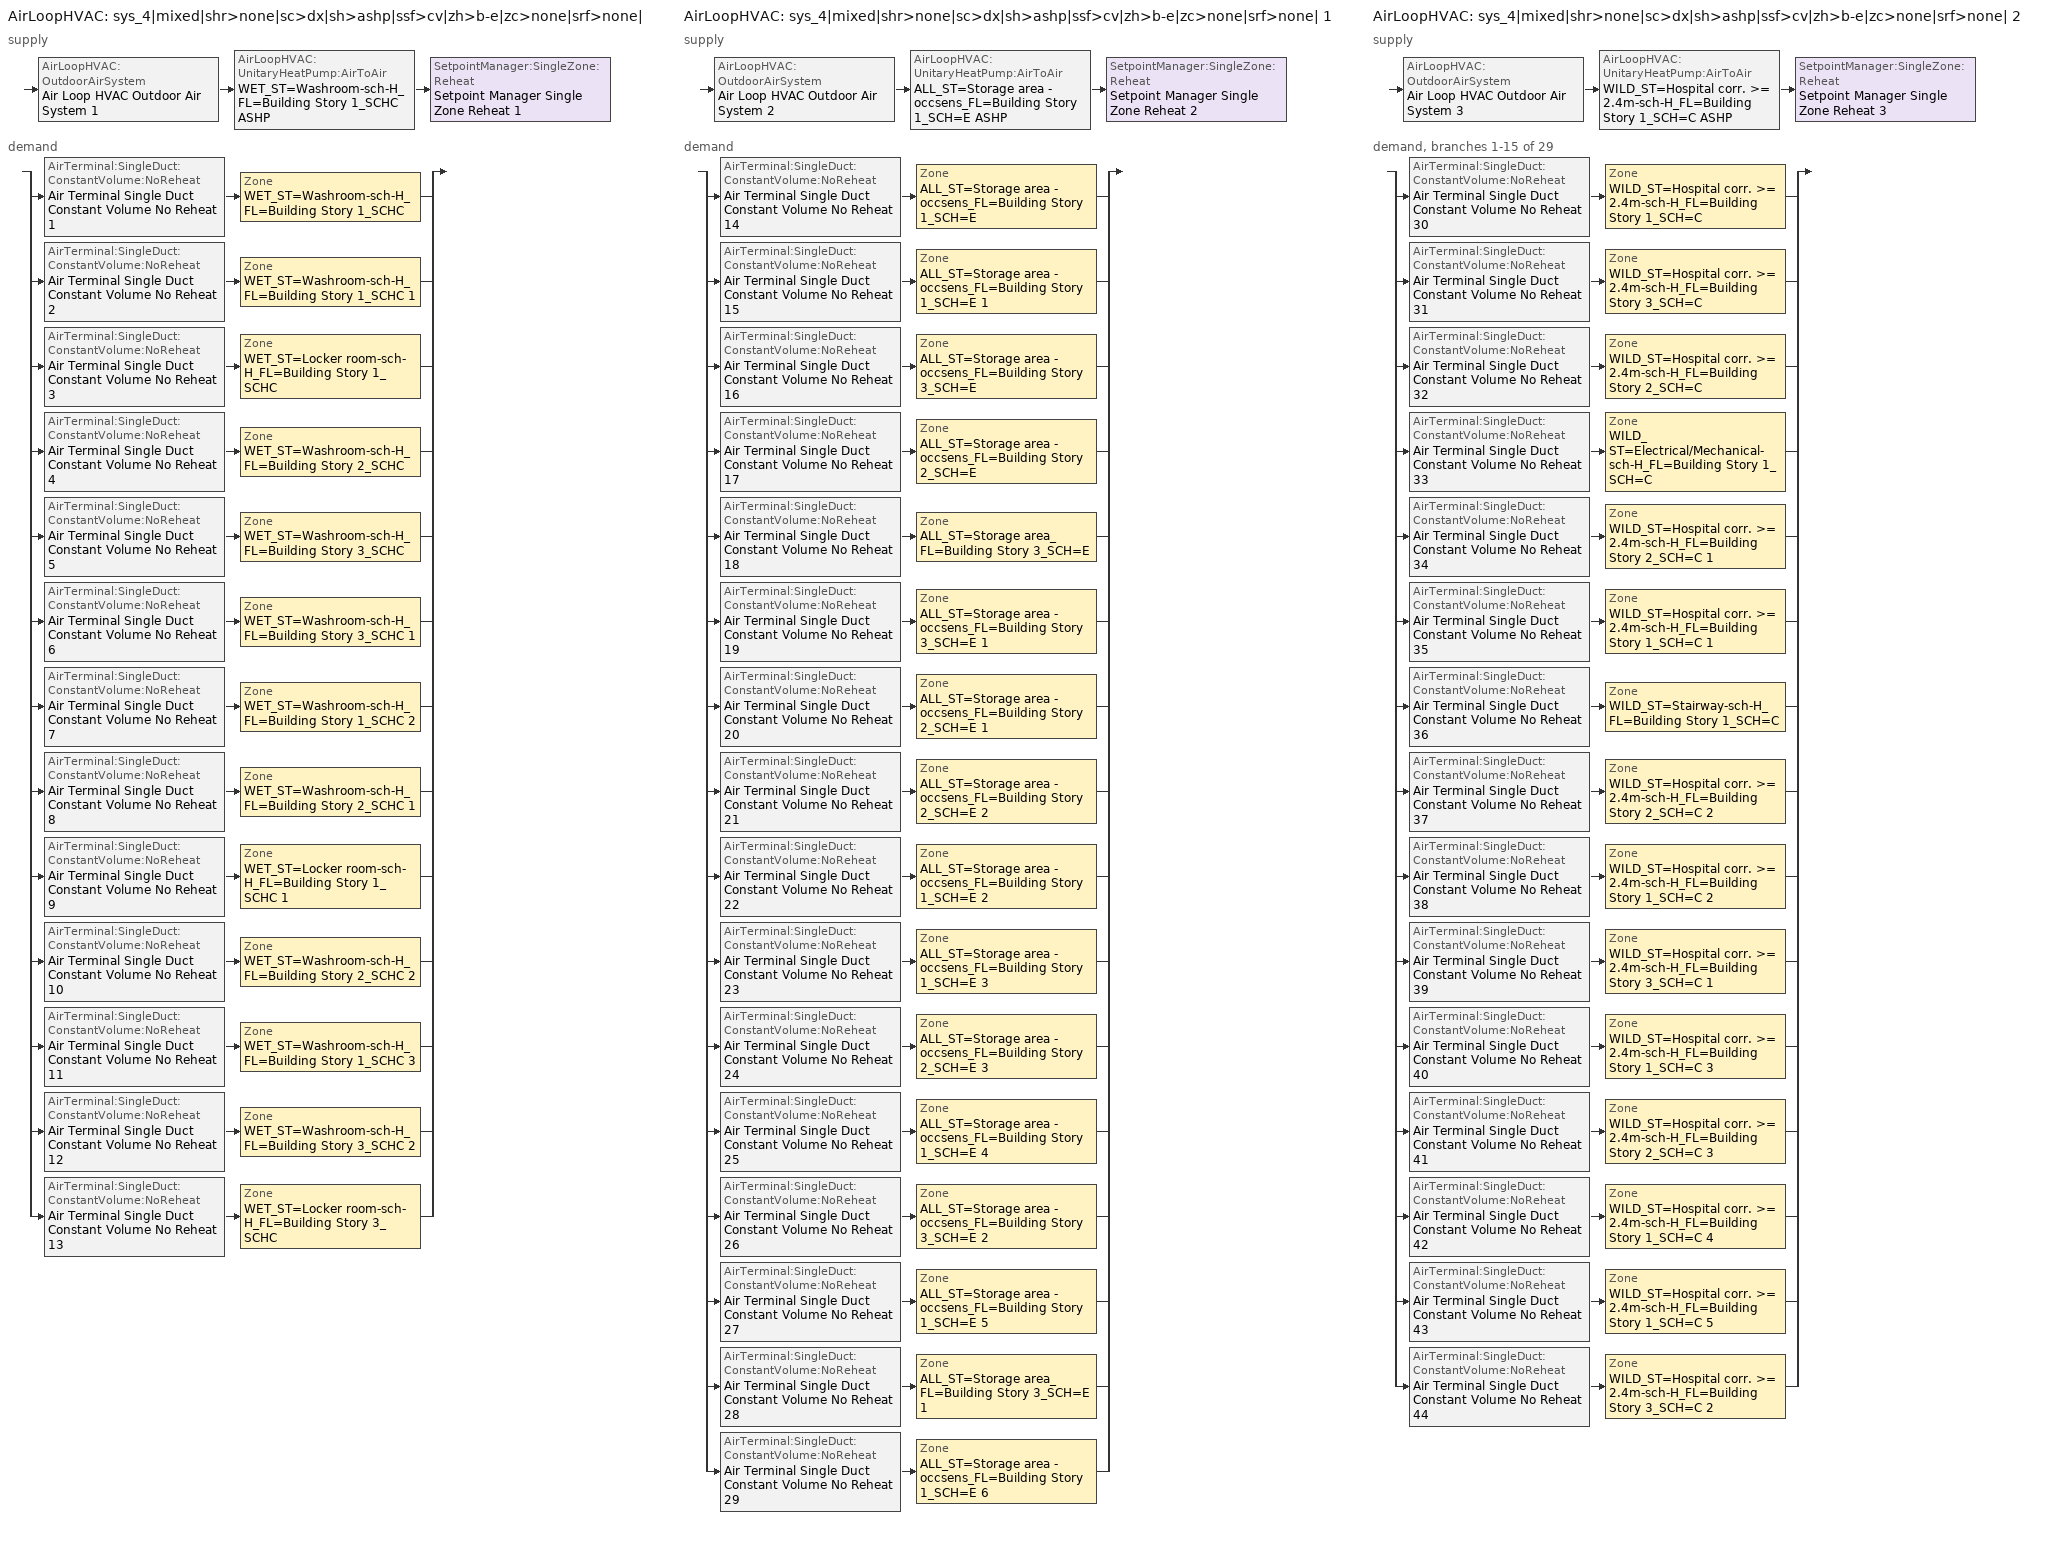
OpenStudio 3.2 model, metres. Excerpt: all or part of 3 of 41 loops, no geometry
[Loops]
AirLoopHVAC 'sys_4|mixed|shr>none|sc>dx|sh>ashp|ssf>cv|zh>b-e|zc>none|srf>none|'
 supply: AirLoopHVAC:OutdoorAirSystem 'Air Loop HVAC Outdoor Air System 1' > AirLoopHVAC:UnitaryHeatPump:AirToAir 'WET_ST=Washroom-sch-H_FL=Building Story 1_SCHC ASHP' > SetpointManager:SingleZone:Reheat 'Setpoint Manager Single Zone Reheat 1'
 demand: split
  | AirTerminal:SingleDuct:ConstantVolume:NoReheat 'Air Terminal Single Duct Constant Volume No Reheat 1' > Zone 'WET_ST=Washroom-sch-H_FL=Building Story 1_SCHC'
  | AirTerminal:SingleDuct:ConstantVolume:NoReheat 'Air Terminal Single Duct Constant Volume No Reheat 2' > Zone 'WET_ST=Washroom-sch-H_FL=Building Story 1_SCHC 1'
  | AirTerminal:SingleDuct:ConstantVolume:NoReheat 'Air Terminal Single Duct Constant Volume No Reheat 3' > Zone 'WET_ST=Locker room-sch-H_FL=Building Story 1_SCHC'
  | AirTerminal:SingleDuct:ConstantVolume:NoReheat 'Air Terminal Single Duct Constant Volume No Reheat 4' > Zone 'WET_ST=Washroom-sch-H_FL=Building Story 2_SCHC'
  | AirTerminal:SingleDuct:ConstantVolume:NoReheat 'Air Terminal Single Duct Constant Volume No Reheat 5' > Zone 'WET_ST=Washroom-sch-H_FL=Building Story 3_SCHC'
  | AirTerminal:SingleDuct:ConstantVolume:NoReheat 'Air Terminal Single Duct Constant Volume No Reheat 6' > Zone 'WET_ST=Washroom-sch-H_FL=Building Story 3_SCHC 1'
  | AirTerminal:SingleDuct:ConstantVolume:NoReheat 'Air Terminal Single Duct Constant Volume No Reheat 7' > Zone 'WET_ST=Washroom-sch-H_FL=Building Story 1_SCHC 2'
  | AirTerminal:SingleDuct:ConstantVolume:NoReheat 'Air Terminal Single Duct Constant Volume No Reheat 8' > Zone 'WET_ST=Washroom-sch-H_FL=Building Story 2_SCHC 1'
  | AirTerminal:SingleDuct:ConstantVolume:NoReheat 'Air Terminal Single Duct Constant Volume No Reheat 9' > Zone 'WET_ST=Locker room-sch-H_FL=Building Story 1_SCHC 1'
  | AirTerminal:SingleDuct:ConstantVolume:NoReheat 'Air Terminal Single Duct Constant Volume No Reheat 10' > Zone 'WET_ST=Washroom-sch-H_FL=Building Story 2_SCHC 2'
  | AirTerminal:SingleDuct:ConstantVolume:NoReheat 'Air Terminal Single Duct Constant Volume No Reheat 11' > Zone 'WET_ST=Washroom-sch-H_FL=Building Story 1_SCHC 3'
  | AirTerminal:SingleDuct:ConstantVolume:NoReheat 'Air Terminal Single Duct Constant Volume No Reheat 12' > Zone 'WET_ST=Washroom-sch-H_FL=Building Story 3_SCHC 2'
  | AirTerminal:SingleDuct:ConstantVolume:NoReheat 'Air Terminal Single Duct Constant Volume No Reheat 13' > Zone 'WET_ST=Locker room-sch-H_FL=Building Story 3_SCHC'
AirLoopHVAC 'sys_4|mixed|shr>none|sc>dx|sh>ashp|ssf>cv|zh>b-e|zc>none|srf>none| 1'
 supply: AirLoopHVAC:OutdoorAirSystem 'Air Loop HVAC Outdoor Air System 2' > AirLoopHVAC:UnitaryHeatPump:AirToAir 'ALL_ST=Storage area - occsens_FL=Building Story 1_SCH=E ASHP' > SetpointManager:SingleZone:Reheat 'Setpoint Manager Single Zone Reheat 2'
 demand: split
  | AirTerminal:SingleDuct:ConstantVolume:NoReheat 'Air Terminal Single Duct Constant Volume No Reheat 14' > Zone 'ALL_ST=Storage area - occsens_FL=Building Story 1_SCH=E'
  | AirTerminal:SingleDuct:ConstantVolume:NoReheat 'Air Terminal Single Duct Constant Volume No Reheat 15' > Zone 'ALL_ST=Storage area - occsens_FL=Building Story 1_SCH=E 1'
  | AirTerminal:SingleDuct:ConstantVolume:NoReheat 'Air Terminal Single Duct Constant Volume No Reheat 16' > Zone 'ALL_ST=Storage area - occsens_FL=Building Story 3_SCH=E'
  | AirTerminal:SingleDuct:ConstantVolume:NoReheat 'Air Terminal Single Duct Constant Volume No Reheat 17' > Zone 'ALL_ST=Storage area - occsens_FL=Building Story 2_SCH=E'
  | AirTerminal:SingleDuct:ConstantVolume:NoReheat 'Air Terminal Single Duct Constant Volume No Reheat 18' > Zone 'ALL_ST=Storage area_FL=Building Story 3_SCH=E'
  | AirTerminal:SingleDuct:ConstantVolume:NoReheat 'Air Terminal Single Duct Constant Volume No Reheat 19' > Zone 'ALL_ST=Storage area - occsens_FL=Building Story 3_SCH=E 1'
  | AirTerminal:SingleDuct:ConstantVolume:NoReheat 'Air Terminal Single Duct Constant Volume No Reheat 20' > Zone 'ALL_ST=Storage area - occsens_FL=Building Story 2_SCH=E 1'
  | AirTerminal:SingleDuct:ConstantVolume:NoReheat 'Air Terminal Single Duct Constant Volume No Reheat 21' > Zone 'ALL_ST=Storage area - occsens_FL=Building Story 2_SCH=E 2'
  | AirTerminal:SingleDuct:ConstantVolume:NoReheat 'Air Terminal Single Duct Constant Volume No Reheat 22' > Zone 'ALL_ST=Storage area - occsens_FL=Building Story 1_SCH=E 2'
  | AirTerminal:SingleDuct:ConstantVolume:NoReheat 'Air Terminal Single Duct Constant Volume No Reheat 23' > Zone 'ALL_ST=Storage area - occsens_FL=Building Story 1_SCH=E 3'
  | AirTerminal:SingleDuct:ConstantVolume:NoReheat 'Air Terminal Single Duct Constant Volume No Reheat 24' > Zone 'ALL_ST=Storage area - occsens_FL=Building Story 2_SCH=E 3'
  | AirTerminal:SingleDuct:ConstantVolume:NoReheat 'Air Terminal Single Duct Constant Volume No Reheat 25' > Zone 'ALL_ST=Storage area - occsens_FL=Building Story 1_SCH=E 4'
  | AirTerminal:SingleDuct:ConstantVolume:NoReheat 'Air Terminal Single Duct Constant Volume No Reheat 26' > Zone 'ALL_ST=Storage area - occsens_FL=Building Story 3_SCH=E 2'
  | AirTerminal:SingleDuct:ConstantVolume:NoReheat 'Air Terminal Single Duct Constant Volume No Reheat 27' > Zone 'ALL_ST=Storage area - occsens_FL=Building Story 1_SCH=E 5'
  | AirTerminal:SingleDuct:ConstantVolume:NoReheat 'Air Terminal Single Duct Constant Volume No Reheat 28' > Zone 'ALL_ST=Storage area_FL=Building Story 3_SCH=E 1'
  | AirTerminal:SingleDuct:ConstantVolume:NoReheat 'Air Terminal Single Duct Constant Volume No Reheat 29' > Zone 'ALL_ST=Storage area - occsens_FL=Building Story 1_SCH=E 6'
AirLoopHVAC 'sys_4|mixed|shr>none|sc>dx|sh>ashp|ssf>cv|zh>b-e|zc>none|srf>none| 2'
 supply: AirLoopHVAC:OutdoorAirSystem 'Air Loop HVAC Outdoor Air System 3' > AirLoopHVAC:UnitaryHeatPump:AirToAir 'WILD_ST=Hospital corr. >= 2.4m-sch-H_FL=Building Story 1_SCH=C ASHP' > SetpointManager:SingleZone:Reheat 'Setpoint Manager Single Zone Reheat 3'
 demand, branches 1-15 of 29: split
  | AirTerminal:SingleDuct:ConstantVolume:NoReheat 'Air Terminal Single Duct Constant Volume No Reheat 30' > Zone 'WILD_ST=Hospital corr. >= 2.4m-sch-H_FL=Building Story 1_SCH=C'
  | AirTerminal:SingleDuct:ConstantVolume:NoReheat 'Air Terminal Single Duct Constant Volume No Reheat 31' > Zone 'WILD_ST=Hospital corr. >= 2.4m-sch-H_FL=Building Story 3_SCH=C'
  | AirTerminal:SingleDuct:ConstantVolume:NoReheat 'Air Terminal Single Duct Constant Volume No Reheat 32' > Zone 'WILD_ST=Hospital corr. >= 2.4m-sch-H_FL=Building Story 2_SCH=C'
  | AirTerminal:SingleDuct:ConstantVolume:NoReheat 'Air Terminal Single Duct Constant Volume No Reheat 33' > Zone 'WILD_ST=Electrical/Mechanical-sch-H_FL=Building Story 1_SCH=C'
  | AirTerminal:SingleDuct:ConstantVolume:NoReheat 'Air Terminal Single Duct Constant Volume No Reheat 34' > Zone 'WILD_ST=Hospital corr. >= 2.4m-sch-H_FL=Building Story 2_SCH=C 1'
  | AirTerminal:SingleDuct:ConstantVolume:NoReheat 'Air Terminal Single Duct Constant Volume No Reheat 35' > Zone 'WILD_ST=Hospital corr. >= 2.4m-sch-H_FL=Building Story 1_SCH=C 1'
  | AirTerminal:SingleDuct:ConstantVolume:NoReheat 'Air Terminal Single Duct Constant Volume No Reheat 36' > Zone 'WILD_ST=Stairway-sch-H_FL=Building Story 1_SCH=C'
  | AirTerminal:SingleDuct:ConstantVolume:NoReheat 'Air Terminal Single Duct Constant Volume No Reheat 37' > Zone 'WILD_ST=Hospital corr. >= 2.4m-sch-H_FL=Building Story 2_SCH=C 2'
  | AirTerminal:SingleDuct:ConstantVolume:NoReheat 'Air Terminal Single Duct Constant Volume No Reheat 38' > Zone 'WILD_ST=Hospital corr. >= 2.4m-sch-H_FL=Building Story 1_SCH=C 2'
  | AirTerminal:SingleDuct:ConstantVolume:NoReheat 'Air Terminal Single Duct Constant Volume No Reheat 39' > Zone 'WILD_ST=Hospital corr. >= 2.4m-sch-H_FL=Building Story 3_SCH=C 1'
  | AirTerminal:SingleDuct:ConstantVolume:NoReheat 'Air Terminal Single Duct Constant Volume No Reheat 40' > Zone 'WILD_ST=Hospital corr. >= 2.4m-sch-H_FL=Building Story 1_SCH=C 3'
  | AirTerminal:SingleDuct:ConstantVolume:NoReheat 'Air Terminal Single Duct Constant Volume No Reheat 41' > Zone 'WILD_ST=Hospital corr. >= 2.4m-sch-H_FL=Building Story 2_SCH=C 3'
  | AirTerminal:SingleDuct:ConstantVolume:NoReheat 'Air Terminal Single Duct Constant Volume No Reheat 42' > Zone 'WILD_ST=Hospital corr. >= 2.4m-sch-H_FL=Building Story 1_SCH=C 4'
  | AirTerminal:SingleDuct:ConstantVolume:NoReheat 'Air Terminal Single Duct Constant Volume No Reheat 43' > Zone 'WILD_ST=Hospital corr. >= 2.4m-sch-H_FL=Building Story 1_SCH=C 5'
  | AirTerminal:SingleDuct:ConstantVolume:NoReheat 'Air Terminal Single Duct Constant Volume No Reheat 44' > Zone 'WILD_ST=Hospital corr. >= 2.4m-sch-H_FL=Building Story 3_SCH=C 2'
[Sizing:Zone] Zone Cooling Design Supply Air Temperature Input Method=TemperatureDifference; Zone Cooling Design Supply Air Temperature {C}=14; Zone Cooling Design Supply Air Temperature Difference {deltaC}=11; Zone Heating Design Supply Air Temperature Input Method=TemperatureDifference; Zone Heating Design Supply Air Temperature {C}=40; Zone Heating Design Supply Air Temperature Difference {deltaC}=21; Zone Cooling Design Supply Air Humidity Ratio {kg-H2O/kg-air}=0.0085; Zone Heating Design Supply Air Humidity Ratio {kg-H2O/kg-air}=0.008; Zone Heating Sizing Factor=1.3; Zone Cooling Sizing Factor=1; Cooling Design Air Flow Method=DesignDay; Heating Design Air Flow Method=DesignDay; Account for Dedicated Outdoor Air System=No; Dedicated Outdoor Air System Control Strategy=NeutralSupplyAir; Dedicated Outdoor Air Low Setpoint Temperature for Design {C}=autosize; Dedicated Outdoor Air High Setpoint Temperature for Design {C}=autosize
WET_ST=Washroom-sch-H_FL=Building Story 1_SCHC; WET_ST=Washroom-sch-H_FL=Building Story 1_SCHC 1; WET_ST=Locker room-sch-H_FL=Building Story 1_SCHC; WET_ST=Washroom-sch-H_FL=Building Story 2_SCHC; WET_ST=Washroom-sch-H_FL=Building Story 3_SCHC; WET_ST=Washroom-sch-H_FL=Building Story 3_SCHC 1; WET_ST=Washroom-sch-H_FL=Building Story 1_SCHC 2; WET_ST=Washroom-sch-H_FL=Building Story 2_SCHC 1; WET_ST=Locker room-sch-H_FL=Building Story 1_SCHC 1; WET_ST=Washroom-sch-H_FL=Building Story 2_SCHC 2; WET_ST=Washroom-sch-H_FL=Building Story 1_SCHC 3; WET_ST=Washroom-sch-H_FL=Building Story 3_SCHC 2; WET_ST=Locker room-sch-H_FL=Building Story 3_SCHC; ALL_ST=Storage area - occsens_FL=Building Story 1_SCH=E; ALL_ST=Storage area - occsens_FL=Building Story 1_SCH=E 1; ALL_ST=Storage area - occsens_FL=Building Story 3_SCH=E; ALL_ST=Storage area - occsens_FL=Building Story 2_SCH=E; ALL_ST=Storage area_FL=Building Story 3_SCH=E; ALL_ST=Storage area - occsens_FL=Building Story 3_SCH=E 1; ALL_ST=Storage area - occsens_FL=Building Story 2_SCH=E 1; ALL_ST=Storage area - occsens_FL=Building Story 2_SCH=E 2; ALL_ST=Storage area - occsens_FL=Building Story 1_SCH=E 2; ALL_ST=Storage area - occsens_FL=Building Story 1_SCH=E 3; ALL_ST=Storage area - occsens_FL=Building Story 2_SCH=E 3; ALL_ST=Storage area - occsens_FL=Building Story 1_SCH=E 4; ALL_ST=Storage area - occsens_FL=Building Story 3_SCH=E 2; ALL_ST=Storage area - occsens_FL=Building Story 1_SCH=E 5; ALL_ST=Storage area_FL=Building Story 3_SCH=E 1; ALL_ST=Storage area - occsens_FL=Building Story 1_SCH=E 6; WILD_ST=Hospital corr. >= 2.4m-sch-H_FL=Building Story 1_SCH=C; WILD_ST=Hospital corr. >= 2.4m-sch-H_FL=Building Story 3_SCH=C; WILD_ST=Hospital corr. >= 2.4m-sch-H_FL=Building Story 2_SCH=C; WILD_ST=Electrical/Mechanical-sch-H_FL=Building Story 1_SCH=C; WILD_ST=Hospital corr. >= 2.4m-sch-H_FL=Building Story 2_SCH=C 1; WILD_ST=Hospital corr. >= 2.4m-sch-H_FL=Building Story 1_SCH=C 1; WILD_ST=Stairway-sch-H_FL=Building Story 1_SCH=C; WILD_ST=Hospital corr. >= 2.4m-sch-H_FL=Building Story 2_SCH=C 2; WILD_ST=Hospital corr. >= 2.4m-sch-H_FL=Building Story 1_SCH=C 2; WILD_ST=Hospital corr. >= 2.4m-sch-H_FL=Building Story 3_SCH=C 1; WILD_ST=Hospital corr. >= 2.4m-sch-H_FL=Building Story 1_SCH=C 3; WILD_ST=Hospital corr. >= 2.4m-sch-H_FL=Building Story 2_SCH=C 3; WILD_ST=Hospital corr. >= 2.4m-sch-H_FL=Building Story 1_SCH=C 4; WILD_ST=Hospital corr. >= 2.4m-sch-H_FL=Building Story 1_SCH=C 5; WILD_ST=Hospital corr. >= 2.4m-sch-H_FL=Building Story 3_SCH=C 2
[Zone equipment]
WET_ST=Washroom-sch-H_FL=Building Story 1_SCHC: Zone HVAC Baseboard Convective Electric 1, Air Terminal Single Duct Constant Volume No Reheat 1
WET_ST=Washroom-sch-H_FL=Building Story 1_SCHC 1: Zone HVAC Baseboard Convective Electric 2, Air Terminal Single Duct Constant Volume No Reheat 2
WET_ST=Locker room-sch-H_FL=Building Story 1_SCHC: Zone HVAC Baseboard Convective Electric 3, Air Terminal Single Duct Constant Volume No Reheat 3
WET_ST=Washroom-sch-H_FL=Building Story 2_SCHC: Zone HVAC Baseboard Convective Electric 4, Air Terminal Single Duct Constant Volume No Reheat 4
WET_ST=Washroom-sch-H_FL=Building Story 3_SCHC: Zone HVAC Baseboard Convective Electric 5, Air Terminal Single Duct Constant Volume No Reheat 5
WET_ST=Washroom-sch-H_FL=Building Story 3_SCHC 1: Zone HVAC Baseboard Convective Electric 6, Air Terminal Single Duct Constant Volume No Reheat 6
WET_ST=Washroom-sch-H_FL=Building Story 1_SCHC 2: Zone HVAC Baseboard Convective Electric 7, Air Terminal Single Duct Constant Volume No Reheat 7
WET_ST=Washroom-sch-H_FL=Building Story 2_SCHC 1: Zone HVAC Baseboard Convective Electric 8, Air Terminal Single Duct Constant Volume No Reheat 8
WET_ST=Locker room-sch-H_FL=Building Story 1_SCHC 1: Zone HVAC Baseboard Convective Electric 9, Air Terminal Single Duct Constant Volume No Reheat 9
WET_ST=Washroom-sch-H_FL=Building Story 2_SCHC 2: Zone HVAC Baseboard Convective Electric 10, Air Terminal Single Duct Constant Volume No Reheat 10
WET_ST=Washroom-sch-H_FL=Building Story 1_SCHC 3: Zone HVAC Baseboard Convective Electric 11, Air Terminal Single Duct Constant Volume No Reheat 11
WET_ST=Washroom-sch-H_FL=Building Story 3_SCHC 2: Zone HVAC Baseboard Convective Electric 12, Air Terminal Single Duct Constant Volume No Reheat 12
WET_ST=Locker room-sch-H_FL=Building Story 3_SCHC: Zone HVAC Baseboard Convective Electric 13, Air Terminal Single Duct Constant Volume No Reheat 13
ALL_ST=Storage area - occsens_FL=Building Story 1_SCH=E: Zone HVAC Baseboard Convective Electric 14, Air Terminal Single Duct Constant Volume No Reheat 14
ALL_ST=Storage area - occsens_FL=Building Story 1_SCH=E 1: Zone HVAC Baseboard Convective Electric 15, Air Terminal Single Duct Constant Volume No Reheat 15
ALL_ST=Storage area - occsens_FL=Building Story 3_SCH=E: Zone HVAC Baseboard Convective Electric 16, Air Terminal Single Duct Constant Volume No Reheat 16
ALL_ST=Storage area - occsens_FL=Building Story 2_SCH=E: Zone HVAC Baseboard Convective Electric 17, Air Terminal Single Duct Constant Volume No Reheat 17
ALL_ST=Storage area_FL=Building Story 3_SCH=E: Zone HVAC Baseboard Convective Electric 18, Air Terminal Single Duct Constant Volume No Reheat 18
ALL_ST=Storage area - occsens_FL=Building Story 3_SCH=E 1: Zone HVAC Baseboard Convective Electric 19, Air Terminal Single Duct Constant Volume No Reheat 19
ALL_ST=Storage area - occsens_FL=Building Story 2_SCH=E 1: Zone HVAC Baseboard Convective Electric 20, Air Terminal Single Duct Constant Volume No Reheat 20
ALL_ST=Storage area - occsens_FL=Building Story 2_SCH=E 2: Zone HVAC Baseboard Convective Electric 21, Air Terminal Single Duct Constant Volume No Reheat 21
ALL_ST=Storage area - occsens_FL=Building Story 1_SCH=E 2: Zone HVAC Baseboard Convective Electric 22, Air Terminal Single Duct Constant Volume No Reheat 22
ALL_ST=Storage area - occsens_FL=Building Story 1_SCH=E 3: Zone HVAC Baseboard Convective Electric 23, Air Terminal Single Duct Constant Volume No Reheat 23
ALL_ST=Storage area - occsens_FL=Building Story 2_SCH=E 3: Zone HVAC Baseboard Convective Electric 24, Air Terminal Single Duct Constant Volume No Reheat 24
ALL_ST=Storage area - occsens_FL=Building Story 1_SCH=E 4: Zone HVAC Baseboard Convective Electric 25, Air Terminal Single Duct Constant Volume No Reheat 25
ALL_ST=Storage area - occsens_FL=Building Story 3_SCH=E 2: Zone HVAC Baseboard Convective Electric 26, Air Terminal Single Duct Constant Volume No Reheat 26
ALL_ST=Storage area - occsens_FL=Building Story 1_SCH=E 5: Zone HVAC Baseboard Convective Electric 27, Air Terminal Single Duct Constant Volume No Reheat 27
ALL_ST=Storage area_FL=Building Story 3_SCH=E 1: Zone HVAC Baseboard Convective Electric 28, Air Terminal Single Duct Constant Volume No Reheat 28
ALL_ST=Storage area - occsens_FL=Building Story 1_SCH=E 6: Zone HVAC Baseboard Convective Electric 29, Air Terminal Single Duct Constant Volume No Reheat 29
WILD_ST=Hospital corr. >= 2.4m-sch-H_FL=Building Story 1_SCH=C: Zone HVAC Baseboard Convective Electric 30, Air Terminal Single Duct Constant Volume No Reheat 30
WILD_ST=Hospital corr. >= 2.4m-sch-H_FL=Building Story 3_SCH=C: Zone HVAC Baseboard Convective Electric 31, Air Terminal Single Duct Constant Volume No Reheat 31
WILD_ST=Hospital corr. >= 2.4m-sch-H_FL=Building Story 2_SCH=C: Zone HVAC Baseboard Convective Electric 32, Air Terminal Single Duct Constant Volume No Reheat 32
WILD_ST=Electrical/Mechanical-sch-H_FL=Building Story 1_SCH=C: Zone HVAC Baseboard Convective Electric 33, Air Terminal Single Duct Constant Volume No Reheat 33
WILD_ST=Hospital corr. >= 2.4m-sch-H_FL=Building Story 2_SCH=C 1: Zone HVAC Baseboard Convective Electric 34, Air Terminal Single Duct Constant Volume No Reheat 34
WILD_ST=Hospital corr. >= 2.4m-sch-H_FL=Building Story 1_SCH=C 1: Zone HVAC Baseboard Convective Electric 35, Air Terminal Single Duct Constant Volume No Reheat 35
WILD_ST=Stairway-sch-H_FL=Building Story 1_SCH=C: Zone HVAC Baseboard Convective Electric 36, Air Terminal Single Duct Constant Volume No Reheat 36
WILD_ST=Hospital corr. >= 2.4m-sch-H_FL=Building Story 2_SCH=C 2: Zone HVAC Baseboard Convective Electric 37, Air Terminal Single Duct Constant Volume No Reheat 37
WILD_ST=Hospital corr. >= 2.4m-sch-H_FL=Building Story 1_SCH=C 2: Zone HVAC Baseboard Convective Electric 38, Air Terminal Single Duct Constant Volume No Reheat 38
WILD_ST=Hospital corr. >= 2.4m-sch-H_FL=Building Story 3_SCH=C 1: Zone HVAC Baseboard Convective Electric 39, Air Terminal Single Duct Constant Volume No Reheat 39
WILD_ST=Hospital corr. >= 2.4m-sch-H_FL=Building Story 1_SCH=C 3: Zone HVAC Baseboard Convective Electric 40, Air Terminal Single Duct Constant Volume No Reheat 40
WILD_ST=Hospital corr. >= 2.4m-sch-H_FL=Building Story 2_SCH=C 3: Zone HVAC Baseboard Convective Electric 41, Air Terminal Single Duct Constant Volume No Reheat 41
WILD_ST=Hospital corr. >= 2.4m-sch-H_FL=Building Story 1_SCH=C 4: Zone HVAC Baseboard Convective Electric 42, Air Terminal Single Duct Constant Volume No Reheat 42
WILD_ST=Hospital corr. >= 2.4m-sch-H_FL=Building Story 1_SCH=C 5: Zone HVAC Baseboard Convective Electric 43, Air Terminal Single Duct Constant Volume No Reheat 43
WILD_ST=Hospital corr. >= 2.4m-sch-H_FL=Building Story 3_SCH=C 2: Zone HVAC Baseboard Convective Electric 44, Air Terminal Single Duct Constant Volume No Reheat 44
[AirLoopHVAC] Design Supply Air Flow Rate {m3/s}=autosize; Design Return Air Flow Fraction of Supply Air Flow=1
Name | Availability Schedule
sys_4|mixed|shr>none|sc>dx|sh>ashp|ssf>cv|zh>b-e|zc>none|srf>none| | sys_4|mixed|shr>none|sc>dx|sh>ashp|ssf>cv|zh>b-e|zc>none|srf>none| Occ Sch
sys_4|mixed|shr>none|sc>dx|sh>ashp|ssf>cv|zh>b-e|zc>none|srf>none| 1 | sys_4|mixed|shr>none|sc>dx|sh>ashp|ssf>cv|zh>b-e|zc>none|srf>none| 1 Occ Sch
sys_4|mixed|shr>none|sc>dx|sh>ashp|ssf>cv|zh>b-e|zc>none|srf>none| 2 | sys_4|mixed|shr>none|sc>dx|sh>ashp|ssf>cv|zh>b-e|zc>none|srf>none| 2 Occ Sch
[Sizing:System] Type of Load to Size On=Sensible; Design Outdoor Air Flow Rate {m3/s}=Autosize; Central Heating Maximum System Air Flow Ratio=1; Preheat Design Temperature {C}=7; Preheat Design Humidity Ratio {kg-H2O/kg-Air}=0.008; Precool Design Temperature {C}=13; Precool Design Humidity Ratio {kg-H2O/kg-Air}=0.008; Central Cooling Design Supply Air Temperature {C}=13; Central Heating Design Supply Air Temperature {C}=43; Sizing Option=NonCoincident; 100% Outdoor Air in Cooling=No; 100% Outdoor Air in Heating=No; Central Cooling Design Supply Air Humidity Ratio {kg-H2O/kg-Air}=0.0085; Central Heating Design Supply Air Humidity Ratio {kg-H2O/kg-Air}=0.008; Cooling Design Air Flow Method=DesignDay; Cooling Design Air Flow Rate {m3/s}=0; Heating Design Air Flow Method=DesignDay; Heating Design Air Flow Rate {m3/s}=0; System Outdoor Air Method=ZoneSum; Zone Maximum Outdoor Air Fraction=1; Cooling Supply Air Flow Rate Per Floor Area {m3/s-m2}=0.00996765; Cooling Fraction of Autosized Cooling Supply Air Flow Rate=1; Cooling Supply Air Flow Rate Per Unit Cooling Capacity {m3/s-W}=3.94755e-05; Heating Supply Air Flow Rate Per Floor Area {m3/s-m2}=0.00996765; Heating Fraction of Autosized Heating Supply Air Flow Rate=1; Heating Fraction of Autosized Cooling Supply Air Flow Rate=1; Heating Supply Air Flow Rate Per Unit Heating Capacity {m3/s-W}=3.15882e-05; Cooling Design Capacity Method=CoolingDesignCapacity; Cooling Design Capacity {W}=autosize; Cooling Design Capacity Per Floor Area {W/m2}=234.7; Fraction of Autosized Cooling Design Capacity=1; Heating Design Capacity Method=HeatingDesignCapacity; Heating Design Capacity {W}=autosize; Heating Design Capacity Per Floor Area {W/m2}=157; Fraction of Autosized Heating Design Capacity=1; Central Cooling Capacity Control Method=OnOff
sys_4|mixed|shr>none|sc>dx|sh>ashp|ssf>cv|zh>b-e|zc>none|srf>none|; sys_4|mixed|shr>none|sc>dx|sh>ashp|ssf>cv|zh>b-e|zc>none|srf>none| 1; sys_4|mixed|shr>none|sc>dx|sh>ashp|ssf>cv|zh>b-e|zc>none|srf>none| 2
[Fan:OnOff] Availability Schedule=Always On Discrete; Fan Total Efficiency=0.39975; Maximum Flow Rate {m3/s}=autosize; Motor Efficiency=0.615; Motor In Airstream Fraction=1
Name | Pressure Rise {Pa} | Fan Power Ratio Function of Speed Ratio Curve | Fan Efficiency Ratio Function of Speed Ratio Curve
Fan On Off 1 | 622.722 | Fan On Off Power Curve | Fan On Off Efficiency Curve
Fan On Off 2 | 622.722 | Fan On Off Power Curve 1 | Fan On Off Efficiency Curve 1
Fan On Off 3 | 1110.94 | Fan On Off Power Curve 2 | Fan On Off Efficiency Curve 2
[Coil:Cooling:DX:SingleSpeed] Availability Schedule=Always On Discrete; Rated Total Cooling Capacity {W}=autosize; Rated Sensible Heat Ratio=autosize; Rated Air Flow Rate {m3/s}=autosize; Rated Evaporator Fan Power Per Volume Flow Rate {W/(m3/s)}=773.3; Total Cooling Capacity Function of Temperature Curve=DXCOOL-NECB2011-REF-CAPFT; Total Cooling Capacity Function of Flow Fraction Curve=DXCOOL-NECB2011-REF-CAPFFLOW; Energy Input Ratio Function of Temperature Curve=DXCOOL-NECB2011-REF-COOLEIRFT; Energy Input Ratio Function of Flow Fraction Curve=DXCOOL-NECB2011-REF-COOLEIRFFLOW; Part Load Fraction Correlation Curve=DXCOOL-NECB2011-REF-COOLPLFFPLR; Minimum Outdoor Dry-Bulb Temperature for Compressor Operation {C}=-25; Condenser Type=AirCooled; Evaporative Condenser Effectiveness=0; Evaporative Condenser Air Flow Rate {m3/s}=Autosize; Evaporative Condenser Pump Rated Power Consumption {W}=Autosize; Crankcase Heater Capacity {W}=0; Maximum Outdoor Dry-Bulb Temperature for Crankcase Heater Operation {C}=0; Basin Heater Capacity {W/K}=0; Basin Heater Setpoint Temperature {C}=10
Name | Rated COP {W/W}
CoilCoolingDXSingleSpeed_dx 50kBtu/hr 10.0EER | 3.46588
CoilCoolingDXSingleSpeed_dx 1 146kBtu/hr 8.72EER; CoilCoolingDXSingleSpeed_dx 2 208kBtu/hr 8.72EER | 3.0397
[Coil:Heating:DX:SingleSpeed] Availability Schedule=Always On Discrete; Rated Air Flow Rate {m3/s}=Autosize; Rated Supply Fan Power Per Volume Flow Rate {W/(m3/s)}=773.3; Total Heating Capacity Function of Temperature Curve=DXHEAT-NECB2011-REF-CAPFT; Total Heating Capacity Function of Flow Fraction Curve=DXHEAT-NECB2011-REF-CAPFFLOW; Energy Input Ratio Function of Temperature Curve=DXHEAT-NECB2011-REF-EIRFT; Energy Input Ratio Function of Flow Fraction Curve=DXHEAT-NECB2011-REF-EIRFFLOW; Part Load Fraction Correlation Curve=DXHEAT-NECB2011-REF-PLFFPLR; Minimum Outdoor Dry-Bulb Temperature for Compressor Operation {C}=-10; Defrost Strategy=Resistive; Defrost Control=Timed; Defrost Time Period Fraction=0.166667; Resistive Defrost Heater Capacity {W}=2000
Name | Rated Total Heating Capacity {W} | Rated COP {W/W}
CoilHeatingDXSingleSpeed_dx 36 Clg kBtu/hr 3.1COPH | 10571.7 | 3.30875
CoilHeatingDXSingleSpeed_dx 1 106 Clg kBtu/hr 3.3COPH | 31037.9 | 3.55632
CoilHeatingDXSingleSpeed_dx 2 151 Clg kBtu/hr 3.3COPH | 44157 | 3.57819
[Controller:OutdoorAir] Minimum Outdoor Air Flow Rate {m3/s}=autosize; Maximum Outdoor Air Flow Rate {m3/s}=Autosize; Economizer Control Action Type=ModulateFlow; Lockout Type=NoLockout; Minimum Limit Type=FixedMinimum; High Humidity Control=No; Heat Recovery Bypass Control Type=BypassWhenWithinEconomizerLimits
Name | Economizer Control Type | Economizer Maximum Limit Dry-Bulb Temperature {C} | Economizer Maximum Limit Enthalpy {J/kg} | Economizer Minimum Limit Dry-Bulb Temperature {C} | Minimum Outdoor Air Schedule | Controller Mechanical Ventilation
Controller Outdoor Air 1 | NoEconomizer | 28 | 64000 | -100 | sys_4|mixed|shr>none|sc>dx|sh>ashp|ssf>cv|zh>b-e|zc>none|srf>none| Occ Sch | Controller Mechanical Ventilation 1
Controller Outdoor Air 2 | DifferentialEnthalpy |  |  |  | sys_4|mixed|shr>none|sc>dx|sh>ashp|ssf>cv|zh>b-e|zc>none|srf>none| 1 Occ Sch | Controller Mechanical Ventilation 2
Controller Outdoor Air 3 | DifferentialEnthalpy |  |  |  | sys_4|mixed|shr>none|sc>dx|sh>ashp|ssf>cv|zh>b-e|zc>none|srf>none| 2 Occ Sch | Controller Mechanical Ventilation 3
[Controller:MechanicalVentilation] Availability Schedule=Always On Discrete; System Outdoor Air Method=ZoneSum
Controller Mechanical Ventilation 1; Controller Mechanical Ventilation 2; Controller Mechanical Ventilation 3
[AirLoopHVAC:OutdoorAirSystem]
Name | Controller
Air Loop HVAC Outdoor Air System 1 | Controller Outdoor Air 1
Air Loop HVAC Outdoor Air System 2 | Controller Outdoor Air 2
Air Loop HVAC Outdoor Air System 3 | Controller Outdoor Air 3
[Coil:Heating:Gas] Availability Schedule=Always On Discrete; Gas Burner Efficiency=0.924; Nominal Capacity {W}=AutoSize; Parasitic Electric Load {W}=0; Part Load Fraction Correlation Curve=FURNACE-EFFPLR-NECB2011; Parasitic Gas Load {W}=0
Coil Heating Gas 1; Coil Heating Gas 2; Coil Heating Gas 3
[AirLoopHVAC:UnitaryHeatPump:AirToAir] Availability Schedule=Always On Discrete; Supply Air Flow Rate During Cooling Operation {m3/s}=Autosize; Supply Air Flow Rate During Heating Operation {m3/s}=Autosize; Maximum Supply Air Temperature from Supplemental Heater {C}=Autosize
Name | Controlling Zone or Thermostat Location | Supply Air Fan | Heating Coil | Cooling Coil | Supplemental Heating Coil | Supply Air Fan Operating Mode Schedule
WET_ST=Washroom-sch-H_FL=Building Story 1_SCHC ASHP | WET_ST=Washroom-sch-H_FL=Building Story 1_SCHC | Fan On Off 1 | CoilHeatingDXSingleSpeed_dx 36 Clg kBtu/hr 3.1COPH | CoilCoolingDXSingleSpeed_dx 50kBtu/hr 10.0EER | Coil Heating Gas 1 | sys_4|mixed|shr>none|sc>dx|sh>ashp|ssf>cv|zh>b-e|zc>none|srf>none| Occ Sch
ALL_ST=Storage area - occsens_FL=Building Story 1_SCH=E ASHP | ALL_ST=Storage area - occsens_FL=Building Story 1_SCH=E | Fan On Off 2 | CoilHeatingDXSingleSpeed_dx 1 106 Clg kBtu/hr 3.3COPH | CoilCoolingDXSingleSpeed_dx 1 146kBtu/hr 8.72EER | Coil Heating Gas 2 | sys_4|mixed|shr>none|sc>dx|sh>ashp|ssf>cv|zh>b-e|zc>none|srf>none| 1 Occ Sch
WILD_ST=Hospital corr. >= 2.4m-sch-H_FL=Building Story 1_SCH=C ASHP | WILD_ST=Hospital corr. >= 2.4m-sch-H_FL=Building Story 1_SCH=C | Fan On Off 3 | CoilHeatingDXSingleSpeed_dx 2 151 Clg kBtu/hr 3.3COPH | CoilCoolingDXSingleSpeed_dx 2 208kBtu/hr 8.72EER | Coil Heating Gas 3 | sys_4|mixed|shr>none|sc>dx|sh>ashp|ssf>cv|zh>b-e|zc>none|srf>none| 2 Occ Sch
[SetpointManager:SingleZone:Reheat] Minimum Supply Air Temperature {C}=13; Maximum Supply Air Temperature {C}=43
Name | Control Zone
Setpoint Manager Single Zone Reheat 1 | WET_ST=Washroom-sch-H_FL=Building Story 1_SCHC
Setpoint Manager Single Zone Reheat 2 | ALL_ST=Storage area - occsens_FL=Building Story 1_SCH=E
Setpoint Manager Single Zone Reheat 3 | WILD_ST=Hospital corr. >= 2.4m-sch-H_FL=Building Story 1_SCH=C
[ZoneHVAC:Baseboard:Convective:Electric] Availability Schedule=Always On Discrete; Nominal Capacity {W}=autosize; Efficiency=1
Zone HVAC Baseboard Convective Electric 1; Zone HVAC Baseboard Convective Electric 2; Zone HVAC Baseboard Convective Electric 3; Zone HVAC Baseboard Convective Electric 4; Zone HVAC Baseboard Convective Electric 5; Zone HVAC Baseboard Convective Electric 6; Zone HVAC Baseboard Convective Electric 7; Zone HVAC Baseboard Convective Electric 8; Zone HVAC Baseboard Convective Electric 9; Zone HVAC Baseboard Convective Electric 10; Zone HVAC Baseboard Convective Electric 11; Zone HVAC Baseboard Convective Electric 12; Zone HVAC Baseboard Convective Electric 13; Zone HVAC Baseboard Convective Electric 14; Zone HVAC Baseboard Convective Electric 15; Zone HVAC Baseboard Convective Electric 16; Zone HVAC Baseboard Convective Electric 17; Zone HVAC Baseboard Convective Electric 18; Zone HVAC Baseboard Convective Electric 19; Zone HVAC Baseboard Convective Electric 20; Zone HVAC Baseboard Convective Electric 21; Zone HVAC Baseboard Convective Electric 22; Zone HVAC Baseboard Convective Electric 23; Zone HVAC Baseboard Convective Electric 24; Zone HVAC Baseboard Convective Electric 25; Zone HVAC Baseboard Convective Electric 26; Zone HVAC Baseboard Convective Electric 27; Zone HVAC Baseboard Convective Electric 28; Zone HVAC Baseboard Convective Electric 29; Zone HVAC Baseboard Convective Electric 30; Zone HVAC Baseboard Convective Electric 31; Zone HVAC Baseboard Convective Electric 32; Zone HVAC Baseboard Convective Electric 33; Zone HVAC Baseboard Convective Electric 34; Zone HVAC Baseboard Convective Electric 35; Zone HVAC Baseboard Convective Electric 36; Zone HVAC Baseboard Convective Electric 37; Zone HVAC Baseboard Convective Electric 38; Zone HVAC Baseboard Convective Electric 39; Zone HVAC Baseboard Convective Electric 40; Zone HVAC Baseboard Convective Electric 41; Zone HVAC Baseboard Convective Electric 42; Zone HVAC Baseboard Convective Electric 43; Zone HVAC Baseboard Convective Electric 44
[AirTerminal:SingleDuct:ConstantVolume:NoReheat] Availability Schedule=Always On Discrete; Maximum Air Flow Rate {m3/s}=AutoSize
Air Terminal Single Duct Constant Volume No Reheat 1; Air Terminal Single Duct Constant Volume No Reheat 2; Air Terminal Single Duct Constant Volume No Reheat 3; Air Terminal Single Duct Constant Volume No Reheat 4; Air Terminal Single Duct Constant Volume No Reheat 5; Air Terminal Single Duct Constant Volume No Reheat 6; Air Terminal Single Duct Constant Volume No Reheat 7; Air Terminal Single Duct Constant Volume No Reheat 8; Air Terminal Single Duct Constant Volume No Reheat 9; Air Terminal Single Duct Constant Volume No Reheat 10; Air Terminal Single Duct Constant Volume No Reheat 11; Air Terminal Single Duct Constant Volume No Reheat 12; Air Terminal Single Duct Constant Volume No Reheat 13; Air Terminal Single Duct Constant Volume No Reheat 14; Air Terminal Single Duct Constant Volume No Reheat 15; Air Terminal Single Duct Constant Volume No Reheat 16; Air Terminal Single Duct Constant Volume No Reheat 17; Air Terminal Single Duct Constant Volume No Reheat 18; Air Terminal Single Duct Constant Volume No Reheat 19; Air Terminal Single Duct Constant Volume No Reheat 20; Air Terminal Single Duct Constant Volume No Reheat 21; Air Terminal Single Duct Constant Volume No Reheat 22; Air Terminal Single Duct Constant Volume No Reheat 23; Air Terminal Single Duct Constant Volume No Reheat 24; Air Terminal Single Duct Constant Volume No Reheat 25; Air Terminal Single Duct Constant Volume No Reheat 26; Air Terminal Single Duct Constant Volume No Reheat 27; Air Terminal Single Duct Constant Volume No Reheat 28; Air Terminal Single Duct Constant Volume No Reheat 29; Air Terminal Single Duct Constant Volume No Reheat 30; Air Terminal Single Duct Constant Volume No Reheat 31; Air Terminal Single Duct Constant Volume No Reheat 32; Air Terminal Single Duct Constant Volume No Reheat 33; Air Terminal Single Duct Constant Volume No Reheat 34; Air Terminal Single Duct Constant Volume No Reheat 35; Air Terminal Single Duct Constant Volume No Reheat 36; Air Terminal Single Duct Constant Volume No Reheat 37; Air Terminal Single Duct Constant Volume No Reheat 38; Air Terminal Single Duct Constant Volume No Reheat 39; Air Terminal Single Duct Constant Volume No Reheat 40; Air Terminal Single Duct Constant Volume No Reheat 41; Air Terminal Single Duct Constant Volume No Reheat 42; Air Terminal Single Duct Constant Volume No Reheat 43; Air Terminal Single Duct Constant Volume No Reheat 44
[Schedule:Ruleset]
Name | Default Day Schedule | Summer Design Day Schedule | Winter Design Day Schedule
sys_4|mixed|shr>none|sc>dx|sh>ashp|ssf>cv|zh>b-e|zc>none|srf>none| Occ Sch | sys_4|mixed|shr>none|sc>dx|sh>ashp|ssf>cv|zh>b-e|zc>none|srf>none| Occ Sch Default | sys_4|mixed|shr>none|sc>dx|sh>ashp|ssf>cv|zh>b-e|zc>none|srf>none| Occ Sch Summer Design Day | sys_4|mixed|shr>none|sc>dx|sh>ashp|ssf>cv|zh>b-e|zc>none|srf>none| Occ Sch Winter Design Day
sys_4|mixed|shr>none|sc>dx|sh>ashp|ssf>cv|zh>b-e|zc>none|srf>none| 1 Occ Sch | sys_4|mixed|shr>none|sc>dx|sh>ashp|ssf>cv|zh>b-e|zc>none|srf>none| 1 Occ Sch Default | sys_4|mixed|shr>none|sc>dx|sh>ashp|ssf>cv|zh>b-e|zc>none|srf>none| 1 Occ Sch Summer Design Day | sys_4|mixed|shr>none|sc>dx|sh>ashp|ssf>cv|zh>b-e|zc>none|srf>none| 1 Occ Sch Winter Design Day
sys_4|mixed|shr>none|sc>dx|sh>ashp|ssf>cv|zh>b-e|zc>none|srf>none| 2 Occ Sch | sys_4|mixed|shr>none|sc>dx|sh>ashp|ssf>cv|zh>b-e|zc>none|srf>none| 2 Occ Sch Default | sys_4|mixed|shr>none|sc>dx|sh>ashp|ssf>cv|zh>b-e|zc>none|srf>none| 2 Occ Sch Summer Design Day | sys_4|mixed|shr>none|sc>dx|sh>ashp|ssf>cv|zh>b-e|zc>none|srf>none| 2 Occ Sch Winter Design Day
[Schedule:Day]
sys_4|mixed|shr>none|sc>dx|sh>ashp|ssf>cv|zh>b-e|zc>none|srf>none| Occ Sch Default; sys_4|mixed|shr>none|sc>dx|sh>ashp|ssf>cv|zh>b-e|zc>none|srf>none| 2 Occ Sch Default: 9, 0, 0, 21, 0, 1, 24, 0, 0
sys_4|mixed|shr>none|sc>dx|sh>ashp|ssf>cv|zh>b-e|zc>none|srf>none| Occ Sch Winter Design Day; sys_4|mixed|shr>none|sc>dx|sh>ashp|ssf>cv|zh>b-e|zc>none|srf>none| Occ Sch Summer Design Day; sys_4|mixed|shr>none|sc>dx|sh>ashp|ssf>cv|zh>b-e|zc>none|srf>none| 1 Occ Sch Winter Design Day; sys_4|mixed|shr>none|sc>dx|sh>ashp|ssf>cv|zh>b-e|zc>none|srf>none| 1 Occ Sch Summer Design Day; sys_4|mixed|shr>none|sc>dx|sh>ashp|ssf>cv|zh>b-e|zc>none|srf>none| 2 Occ Sch Winter Design Day; sys_4|mixed|shr>none|sc>dx|sh>ashp|ssf>cv|zh>b-e|zc>none|srf>none| 2 Occ Sch Summer Design Day: 24, 0, 1
sys_4|mixed|shr>none|sc>dx|sh>ashp|ssf>cv|zh>b-e|zc>none|srf>none| Occ Sch Sunday; sys_4|mixed|shr>none|sc>dx|sh>ashp|ssf>cv|zh>b-e|zc>none|srf>none| 2 Occ Sch Sunday: 11, 0, 0, 19, 0, 1, 24, 0, 0
sys_4|mixed|shr>none|sc>dx|sh>ashp|ssf>cv|zh>b-e|zc>none|srf>none| 1 Occ Sch Default: 8, 0, 0, 19, 0, 1, 24, 0, 0
sys_4|mixed|shr>none|sc>dx|sh>ashp|ssf>cv|zh>b-e|zc>none|srf>none| 1 Occ Sch Saturday: 9, 0, 0, 13, 0, 1, 24, 0, 0
sys_4|mixed|shr>none|sc>dx|sh>ashp|ssf>cv|zh>b-e|zc>none|srf>none| 1 Occ Sch Sunday: 24, 0, 0
[Schedule:Rule] Date Specification Type=DateRange; Start Month=1; Start Day=1; End Month=12; End Day=31
Name | Schedule Ruleset | Rule Order | Day Schedule | Apply Sunday | Apply Saturday
sys_4|mixed|shr>none|sc>dx|sh>ashp|ssf>cv|zh>b-e|zc>none|srf>none| Occ Sch Sunday Rule | sys_4|mixed|shr>none|sc>dx|sh>ashp|ssf>cv|zh>b-e|zc>none|srf>none| Occ Sch | 0 | sys_4|mixed|shr>none|sc>dx|sh>ashp|ssf>cv|zh>b-e|zc>none|srf>none| Occ Sch Sunday | Yes
sys_4|mixed|shr>none|sc>dx|sh>ashp|ssf>cv|zh>b-e|zc>none|srf>none| 1 Occ Sch Saturday Rule | sys_4|mixed|shr>none|sc>dx|sh>ashp|ssf>cv|zh>b-e|zc>none|srf>none| 1 Occ Sch | 1 | sys_4|mixed|shr>none|sc>dx|sh>ashp|ssf>cv|zh>b-e|zc>none|srf>none| 1 Occ Sch Saturday |  | Yes
sys_4|mixed|shr>none|sc>dx|sh>ashp|ssf>cv|zh>b-e|zc>none|srf>none| 1 Occ Sch Sunday Rule | sys_4|mixed|shr>none|sc>dx|sh>ashp|ssf>cv|zh>b-e|zc>none|srf>none| 1 Occ Sch | 0 | sys_4|mixed|shr>none|sc>dx|sh>ashp|ssf>cv|zh>b-e|zc>none|srf>none| 1 Occ Sch Sunday | Yes
sys_4|mixed|shr>none|sc>dx|sh>ashp|ssf>cv|zh>b-e|zc>none|srf>none| 2 Occ Sch Sunday Rule | sys_4|mixed|shr>none|sc>dx|sh>ashp|ssf>cv|zh>b-e|zc>none|srf>none| 2 Occ Sch | 0 | sys_4|mixed|shr>none|sc>dx|sh>ashp|ssf>cv|zh>b-e|zc>none|srf>none| 2 Occ Sch Sunday | Yes
[Schedule:Constant]
Always On Discrete: Value=1
[Curve:Exponent] Coefficient1 Constant=1; Coefficient2 Constant=0; Coefficient3 Constant=0; Minimum Value of x=0; Maximum Value of x=1
Fan On Off Power Curve; Fan On Off Power Curve 1; Fan On Off Power Curve 2
[Curve:Cubic]
Name | Coefficient1 Constant | Coefficient2 x | Coefficient3 x**2 | Coefficient4 x**3 | Minimum Value of x | Maximum Value of x
Fan On Off Efficiency Curve; Fan On Off Efficiency Curve 1; Fan On Off Efficiency Curve 2 | 1 | 0 | 0 | 0 | 0 | 1
DXHEAT-NECB2011-REF-CAPFT | 0.729009 | 0.0319275 | 0.000136404 | -8.748e-06 | -20 | 20
DXHEAT-NECB2011-REF-CAPFFLOW | 0.84 | 0.16 | 0 | 0 | 0.5 | 1.5
DXHEAT-NECB2011-REF-EIRFT | 1.2183 | -0.03612 | 0.00142 | -2.68e-05 | -20 | 20
DXHEAT-NECB2011-REF-PLFFPLR | 0.3696 | 2.3362 | -2.9577 | 1.2596 | 0.7 | 1
DXCOOL-NECB2011-REF-COOLPLFFPLR | 0.0277 | 4.9151 | -8.184 | 4.2702 | 0.7 | 1
FURNACE-EFFPLR-NECB2011 | 0.722 | 0.8211 | -1.0396 | 0.5 | 0 | 1
[Curve:Biquadratic] Minimum Value of x=13; Maximum Value of x=24; Minimum Value of y=24; Maximum Value of y=46
Name | Coefficient1 Constant | Coefficient2 x | Coefficient3 x**2 | Coefficient4 y | Coefficient5 y**2 | Coefficient6 x*y
DXCOOL-NECB2011-REF-CAPFT | 0.867905 | 0.0142459 | 0.00055436 | -0.0075575 | 3.3e-05 | -0.0001918
DXCOOL-NECB2011-REF-COOLEIRFT | 0.114171 | 0.0281822 | -0.0004199 | 0.0214108 | 0.000161028 | -0.000679104
[Curve:Quadratic]
Name | Coefficient1 Constant | Coefficient2 x | Coefficient3 x**2 | Minimum Value of x | Maximum Value of x
DXHEAT-NECB2011-REF-EIRFFLOW | 1.3824 | -0.4336 | 0.0512 | 0 | 1
DXCOOL-NECB2011-REF-CAPFFLOW | 0.8 | 0.2 | 0 | 0.5 | 1.5
DXCOOL-NECB2011-REF-COOLEIRFFLOW | 1.1552 | -0.1808 | 0.0256 | 0.5 | 1.5
